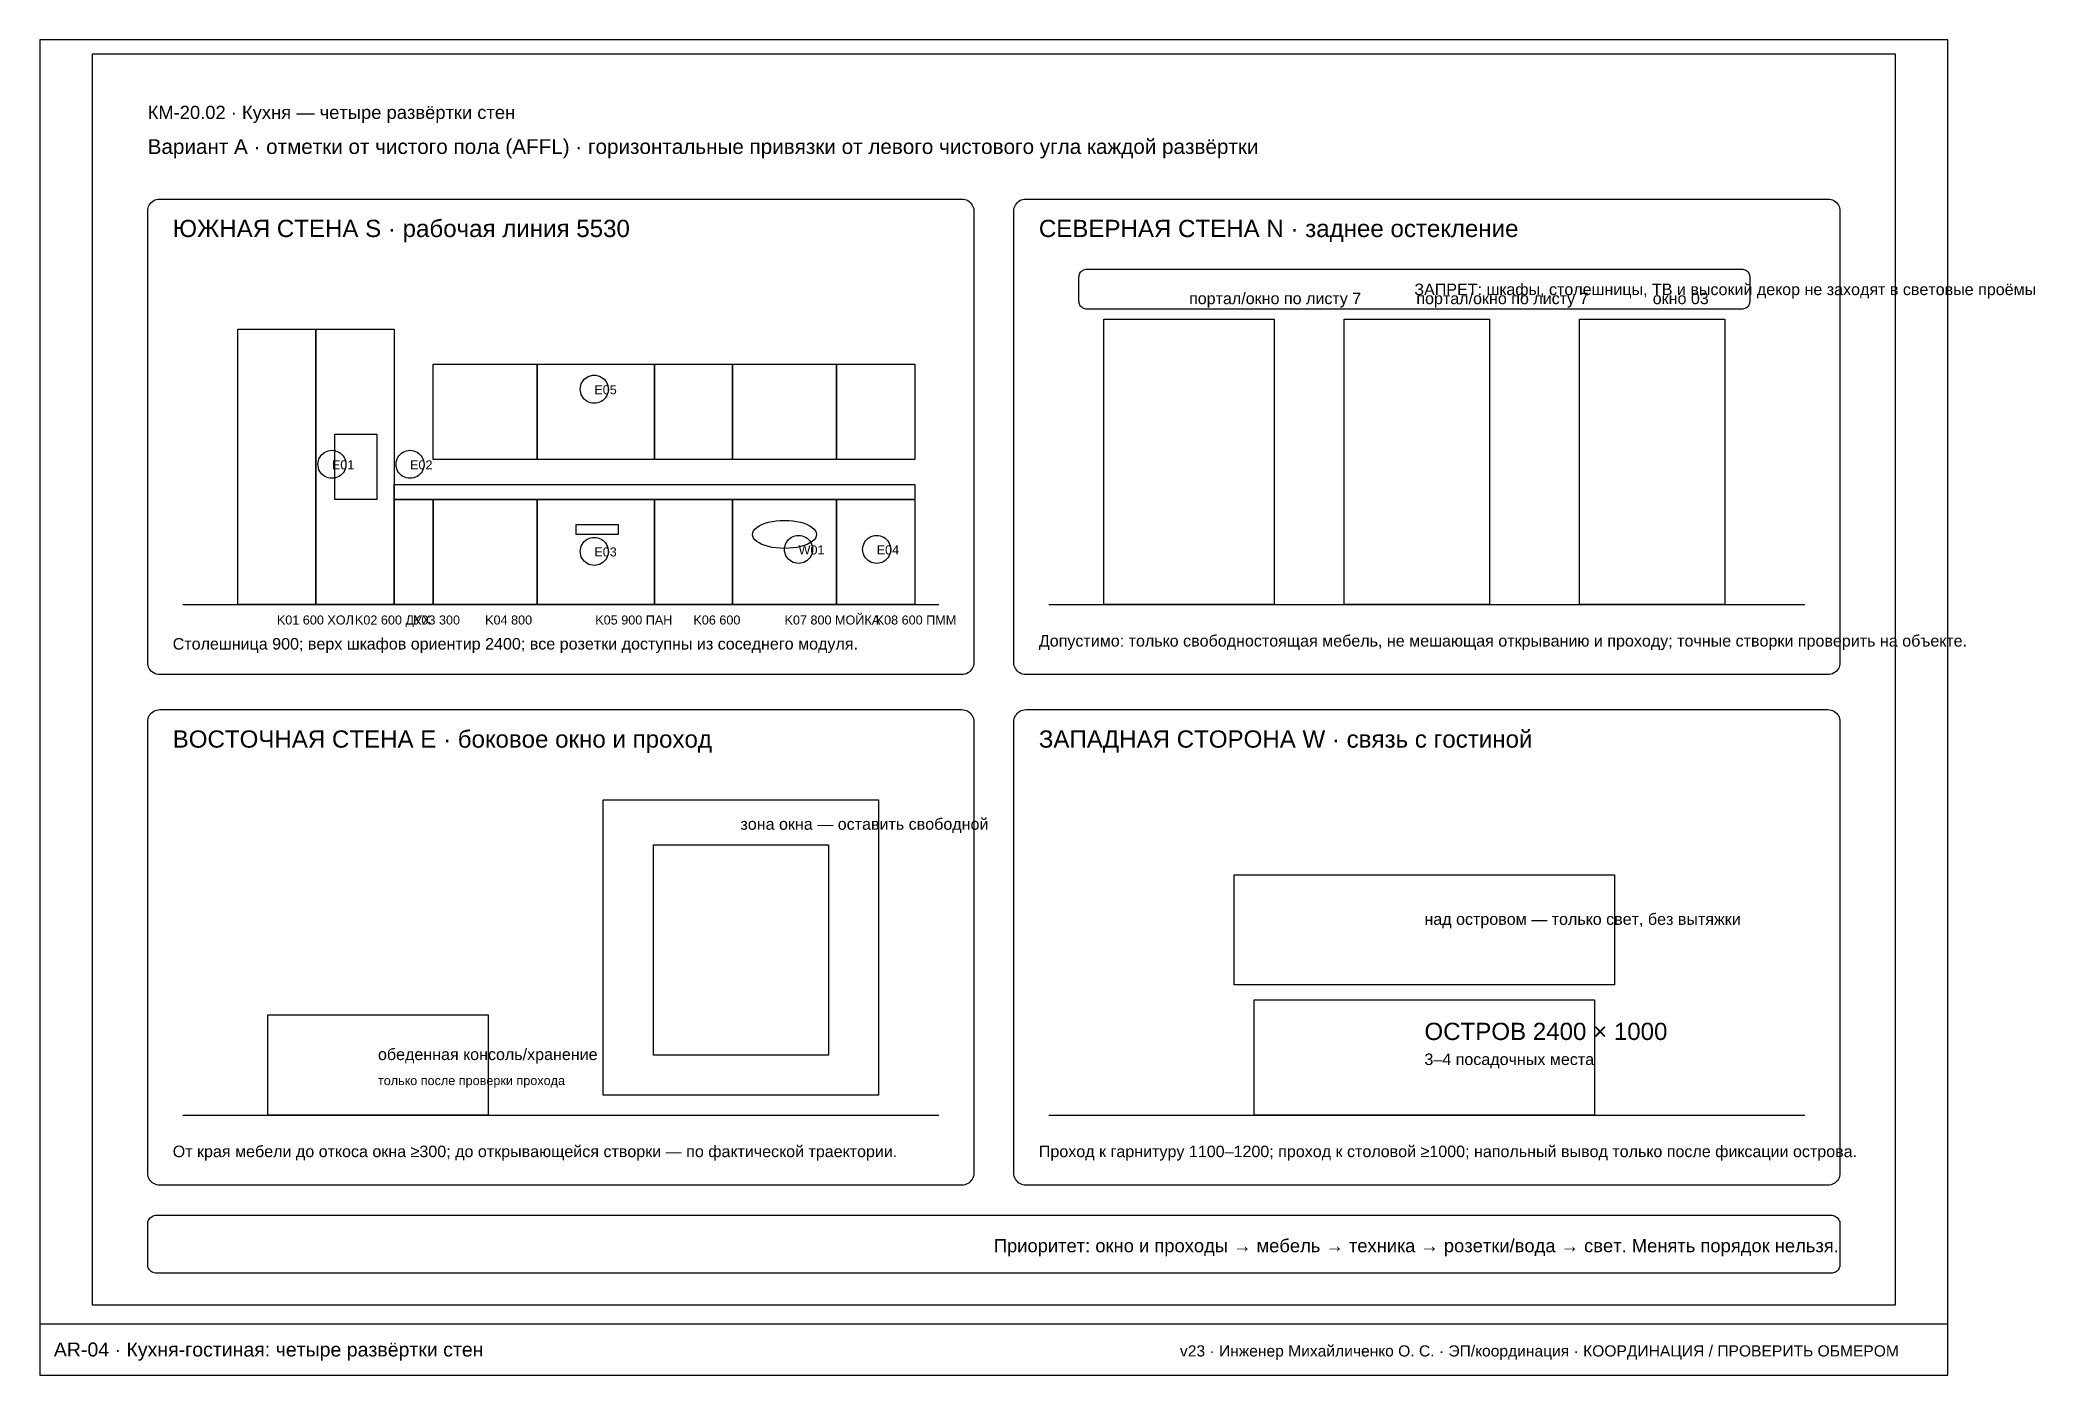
# Paper-space layout 'AR-04' of a CAD drawing. Header units: millimetres. Extents: x 5 to 434, y 5 to 292.
import ezdxf

# ---------------------------------------------------------------- set-up
doc = ezdxf.new("R2010")
doc.units = ezdxf.units.MM
doc.linetypes.add('DASHED', pattern=[1.524, 1.27, -0.254])
for name, color, linetype in [('A-DIMS', 1, 'Continuous'), ('A-FRAME', 7, 'Continuous'), ('A-OBJECT', 8, 'Continuous'), ('A-TEXT', 7, 'Continuous'), ('A-WALL', 7, 'Continuous'), ('EOM-POWER', 2, 'DASHED'), ('VK-WATER', 5, 'Continuous')]:
    doc.layers.add(name, color=color, linetype=linetype)
doc.styles.add('ARIAL', font='arial.ttf')

psp = doc.layouts.new('AR-04')

# ---------------------------------------------------------------- linework, layer by layer
at = {"layer": 'A-FRAME'}
psp.add_line((5, 16), (415, 16), dxfattribs=at)
psp.add_lwpolyline([(5, 5), (415, 5), (415, 292), (5, 292)], close=True, dxfattribs=at)
at = {"layer": 'A-OBJECT'}
for points in [[(16.32, 289), (403.68, 289), (403.68, 20), (16.32, 20), (16.32, 289)], [(30.74, 257.8), (203.11, 257.8), (203.45, 257.77), (203.78, 257.71), (204.1, 257.6), (204.4, 257.45), (204.69, 257.26), (204.94, 257.04), (205.16, 256.79), (205.35, 256.5), (205.5, 256.2), (205.61, 255.88), (205.67, 255.55), (205.7, 255.21), (205.7, 158.16), (205.67, 157.82), (205.61, 157.49), (205.5, 157.17), (205.35, 156.87), (205.16, 156.59), (204.94, 156.33), (204.69, 156.11), (204.4, 155.92), (204.1, 155.77), (203.78, 155.66), (203.45, 155.6), (203.11, 155.58), (30.74, 155.58), (30.4, 155.6), (30.07, 155.66), (29.75, 155.77), (29.45, 155.92), (29.17, 156.11), (28.91, 156.33), (28.69, 156.59), (28.5, 156.87), (28.35, 157.17), (28.24, 157.49), (28.18, 157.82), (28.16, 158.16), (28.16, 255.21), (28.18, 255.55), (28.24, 255.88), (28.35, 256.2), (28.5, 256.5), (28.69, 256.79), (28.91, 257.04), (29.17, 257.26), (29.45, 257.45), (29.75, 257.6), (30.07, 257.71), (30.4, 257.77), (30.74, 257.8), (30.74, 257.8)], [(216.89, 257.8), (389.26, 257.8), (389.6, 257.77), (389.93, 257.71), (390.25, 257.6), (390.55, 257.45), (390.83, 257.26), (391.09, 257.04), (391.31, 256.79), (391.5, 256.5), (391.65, 256.2), (391.76, 255.88), (391.82, 255.55), (391.84, 255.21), (391.84, 158.16), (391.82, 157.82), (391.76, 157.49), (391.65, 157.17), (391.5, 156.87), (391.31, 156.59), (391.09, 156.33), (390.83, 156.11), (390.55, 155.92), (390.25, 155.77), (389.93, 155.66), (389.6, 155.6), (389.26, 155.58), (216.89, 155.58), (216.55, 155.6), (216.22, 155.66), (215.9, 155.77), (215.6, 155.92), (215.31, 156.11), (215.06, 156.33), (214.84, 156.59), (214.65, 156.87), (214.5, 157.17), (214.39, 157.49), (214.33, 157.82), (214.3, 158.16), (214.3, 255.21), (214.33, 255.55), (214.39, 255.88), (214.5, 256.2), (214.65, 256.5), (214.84, 256.79), (215.06, 257.04), (215.31, 257.26), (215.6, 257.45), (215.9, 257.6), (216.22, 257.71), (216.55, 257.77), (216.89, 257.8), (216.89, 257.8)], [(230.01, 242.73), (370.75, 242.73), (370.98, 242.72), (371.2, 242.67), (371.41, 242.6), (371.62, 242.5), (371.8, 242.38), (371.97, 242.23), (372.12, 242.06), (372.25, 241.87), (372.34, 241.67), (372.42, 241.46), (372.46, 241.24), (372.48, 241.01), (372.48, 235.85), (372.46, 235.62), (372.42, 235.4), (372.34, 235.19), (372.25, 234.98), (372.12, 234.8), (371.97, 234.63), (371.8, 234.48), (371.62, 234.35), (371.41, 234.26), (371.2, 234.18), (370.98, 234.14), (370.75, 234.12), (230.01, 234.12), (229.79, 234.14), (229.57, 234.18), (229.35, 234.26), (229.15, 234.35), (228.97, 234.48), (228.8, 234.63), (228.65, 234.8), (228.52, 234.98), (228.42, 235.19), (228.35, 235.4), (228.31, 235.62), (228.29, 235.85), (228.29, 241.01), (228.31, 241.24), (228.35, 241.46), (228.42, 241.67), (228.52, 241.87), (228.65, 242.06), (228.8, 242.23), (228.97, 242.38), (229.15, 242.5), (229.35, 242.6), (229.57, 242.67), (229.79, 242.72), (230.01, 242.73), (230.01, 242.73)], [(233.67, 231.97), (270.26, 231.97), (270.26, 170.64), (233.67, 170.64), (233.67, 231.97)], [(285.32, 231.97), (316.52, 231.97), (316.52, 170.64), (285.32, 170.64), (285.32, 231.97)], [(335.89, 231.97), (367.1, 231.97), (367.1, 170.64), (335.89, 170.64), (335.89, 231.97)], [(47.52, 229.82), (64.31, 229.82), (64.31, 170.64), (47.52, 170.64), (47.52, 229.82)], [(64.31, 229.82), (81.1, 229.82), (81.1, 170.64), (64.31, 170.64), (64.31, 229.82)], [(89.49, 222.29), (111.87, 222.29), (111.87, 201.84), (89.49, 201.84), (89.49, 222.29)], [(111.87, 222.29), (137.05, 222.29), (137.05, 201.84), (111.87, 201.84), (111.87, 222.29)], [(137.05, 222.29), (153.83, 222.29), (153.83, 201.84), (137.05, 201.84), (137.05, 222.29)], [(153.83, 222.29), (176.21, 222.29), (176.21, 201.84), (153.83, 201.84), (153.83, 222.29)], [(176.21, 222.29), (193, 222.29), (193, 201.84), (176.21, 201.84), (176.21, 222.29)], [(68.4, 207.22), (77.44, 207.22), (77.44, 193.24), (68.4, 193.24), (68.4, 207.22)], [(81.1, 196.46), (193, 196.46), (193, 193.24), (81.1, 193.24), (81.1, 196.46)], [(81.1, 193.24), (89.49, 193.24), (89.49, 170.64), (81.1, 170.64), (81.1, 193.24)], [(89.49, 193.24), (111.87, 193.24), (111.87, 170.64), (89.49, 170.64), (89.49, 193.24)], [(111.87, 193.24), (137.05, 193.24), (137.05, 170.64), (111.87, 170.64), (111.87, 193.24)], [(137.05, 193.24), (153.83, 193.24), (153.83, 170.64), (137.05, 170.64), (137.05, 193.24)], [(153.83, 193.24), (176.21, 193.24), (176.21, 170.64), (153.83, 170.64), (153.83, 193.24)], [(176.21, 193.24), (193, 193.24), (193, 170.64), (176.21, 170.64), (176.21, 193.24)], [(171.91, 185.7), (171.85, 185.31), (171.67, 184.92), (171.39, 184.55), (170.99, 184.2), (170.49, 183.87), (169.89, 183.57), (169.22, 183.31), (168.47, 183.09), (167.66, 182.92), (166.81, 182.79), (165.92, 182.72), (165.02, 182.69), (164.12, 182.72), (163.24, 182.79), (162.39, 182.92), (161.58, 183.09), (160.83, 183.31), (160.15, 183.57), (159.56, 183.87), (159.06, 184.2), (158.66, 184.55), (158.37, 184.92), (158.2, 185.31), (158.14, 185.7), (158.2, 186.1), (158.37, 186.48), (158.66, 186.86), (159.06, 187.21), (159.56, 187.54), (160.15, 187.83), (160.83, 188.09), (161.58, 188.31), (162.39, 188.49), (163.24, 188.61), (164.12, 188.69), (165.02, 188.72), (165.92, 188.69), (166.81, 188.61), (167.66, 188.49), (168.47, 188.31), (169.22, 188.09), (169.89, 187.83), (170.49, 187.54), (170.99, 187.21), (171.39, 186.86), (171.67, 186.48), (171.85, 186.1), (171.91, 185.7), (171.91, 185.7)], [(120.26, 187.86), (129.3, 187.86), (129.3, 185.7), (120.26, 185.7), (120.26, 187.86)], [(30.74, 148.04), (203.11, 148.04), (203.45, 148.02), (203.78, 147.96), (204.1, 147.85), (204.4, 147.7), (204.69, 147.51), (204.94, 147.29), (205.16, 147.03), (205.35, 146.75), (205.5, 146.45), (205.61, 146.13), (205.67, 145.8), (205.7, 145.46), (205.7, 48.41), (205.67, 48.07), (205.61, 47.74), (205.5, 47.42), (205.35, 47.12), (205.16, 46.83), (204.94, 46.58), (204.69, 46.36), (204.4, 46.17), (204.1, 46.02), (203.78, 45.91), (203.45, 45.85), (203.11, 45.82), (30.74, 45.82), (30.4, 45.85), (30.07, 45.91), (29.75, 46.02), (29.45, 46.17), (29.17, 46.36), (28.91, 46.58), (28.69, 46.83), (28.5, 47.12), (28.35, 47.42), (28.24, 47.74), (28.18, 48.07), (28.16, 48.41), (28.16, 145.46), (28.18, 145.8), (28.24, 146.13), (28.35, 146.45), (28.5, 146.75), (28.69, 147.03), (28.91, 147.29), (29.17, 147.51), (29.45, 147.7), (29.75, 147.85), (30.07, 147.96), (30.4, 148.02), (30.74, 148.04), (30.74, 148.04)], [(216.89, 148.04), (389.26, 148.04), (389.6, 148.02), (389.93, 147.96), (390.25, 147.85), (390.55, 147.7), (390.83, 147.51), (391.09, 147.29), (391.31, 147.03), (391.5, 146.75), (391.65, 146.45), (391.76, 146.13), (391.82, 145.8), (391.84, 145.46), (391.84, 48.41), (391.82, 48.07), (391.76, 47.74), (391.65, 47.42), (391.5, 47.12), (391.31, 46.83), (391.09, 46.58), (390.83, 46.36), (390.55, 46.17), (390.25, 46.02), (389.93, 45.91), (389.6, 45.85), (389.26, 45.82), (216.89, 45.82), (216.55, 45.85), (216.22, 45.91), (215.9, 46.02), (215.6, 46.17), (215.31, 46.36), (215.06, 46.58), (214.84, 46.83), (214.65, 47.12), (214.5, 47.42), (214.39, 47.74), (214.33, 48.07), (214.3, 48.41), (214.3, 145.46), (214.33, 145.8), (214.39, 146.13), (214.5, 146.45), (214.65, 146.75), (214.84, 147.03), (215.06, 147.29), (215.31, 147.51), (215.6, 147.7), (215.9, 147.85), (216.22, 147.96), (216.55, 148.02), (216.89, 148.04), (216.89, 148.04)], [(136.83, 118.99), (174.49, 118.99), (174.49, 73.8), (136.83, 73.8), (136.83, 118.99)], [(53.98, 82.41), (101.32, 82.41), (101.32, 60.89), (53.98, 60.89), (53.98, 82.41)], [(265.95, 85.64), (339.12, 85.64), (339.12, 60.89), (265.95, 60.89), (265.95, 85.64)], [(30.09, 39.37), (389.91, 39.37), (390.16, 39.35), (390.41, 39.3), (390.65, 39.22), (390.88, 39.11), (391.09, 38.97), (391.28, 38.8), (391.44, 38.61), (391.58, 38.4), (391.7, 38.17), (391.78, 37.93), (391.83, 37.68), (391.84, 37.43), (391.84, 28.82), (391.83, 28.57), (391.78, 28.32), (391.7, 28.08), (391.58, 27.85), (391.44, 27.64), (391.28, 27.45), (391.09, 27.29), (390.88, 27.15), (390.65, 27.03), (390.41, 26.95), (390.16, 26.9), (389.91, 26.89), (30.09, 26.89), (29.84, 26.9), (29.59, 26.95), (29.35, 27.03), (29.12, 27.15), (28.91, 27.29), (28.72, 27.45), (28.56, 27.64), (28.42, 27.85), (28.3, 28.08), (28.22, 28.32), (28.17, 28.57), (28.16, 28.82), (28.16, 37.43), (28.17, 37.68), (28.22, 37.93), (28.3, 38.17), (28.42, 38.4), (28.56, 38.61), (28.72, 38.8), (28.91, 38.97), (29.12, 39.11), (29.35, 39.22), (29.59, 39.3), (29.84, 39.35), (30.09, 39.37), (30.09, 39.37)]]:
    psp.add_lwpolyline(points, close=True, dxfattribs=at)
for points in [[(35.69, 170.64), (198.16, 170.64)], [(221.84, 170.64), (384.31, 170.64)], [(35.69, 60.89), (198.16, 60.89)], [(221.84, 60.89), (384.31, 60.89)]]:
    psp.add_lwpolyline(points, dxfattribs=at)
at = {"layer": 'A-WALL'}
for points in [[(126.07, 128.68), (185.25, 128.68), (185.25, 65.19), (126.07, 65.19), (126.07, 128.68)], [(261.65, 112.54), (343.42, 112.54), (343.42, 88.86), (261.65, 88.86), (261.65, 112.54)]]:
    psp.add_lwpolyline(points, close=True, dxfattribs=at)
at = {"layer": 'EOM-POWER'}
for points in [[(127.15, 216.91), (127.12, 216.51), (127.05, 216.13), (126.92, 215.76), (126.74, 215.4), (126.53, 215.07), (126.27, 214.78), (125.97, 214.52), (125.64, 214.3), (125.29, 214.12), (124.91, 214), (124.53, 213.92), (124.14, 213.9), (123.74, 213.92), (123.36, 214), (122.98, 214.12), (122.63, 214.3), (122.3, 214.52), (122, 214.78), (121.74, 215.07), (121.53, 215.4), (121.35, 215.76), (121.23, 216.13), (121.15, 216.51), (121.12, 216.91), (121.15, 217.3), (121.23, 217.69), (121.35, 218.06), (121.53, 218.41), (121.74, 218.74), (122, 219.04), (122.3, 219.3), (122.63, 219.52), (122.98, 219.69), (123.36, 219.82), (123.74, 219.9), (124.14, 219.92), (124.53, 219.9), (124.91, 219.82), (125.29, 219.69), (125.64, 219.52), (125.97, 219.3), (126.27, 219.04), (126.53, 218.74), (126.74, 218.41), (126.92, 218.06), (127.05, 217.69), (127.12, 217.3), (127.15, 216.91), (127.15, 216.91)], [(70.77, 200.77), (70.74, 200.37), (70.66, 199.99), (70.54, 199.62), (70.36, 199.26), (70.14, 198.93), (69.88, 198.64), (69.59, 198.38), (69.26, 198.16), (68.91, 197.98), (68.53, 197.86), (68.15, 197.78), (67.75, 197.76), (67.36, 197.78), (66.97, 197.86), (66.6, 197.98), (66.25, 198.16), (65.92, 198.38), (65.62, 198.64), (65.36, 198.93), (65.14, 199.26), (64.97, 199.62), (64.84, 199.99), (64.77, 200.37), (64.74, 200.77), (64.77, 201.16), (64.84, 201.55), (64.97, 201.92), (65.14, 202.27), (65.36, 202.6), (65.62, 202.9), (65.92, 203.16), (66.25, 203.38), (66.6, 203.55), (66.97, 203.68), (67.36, 203.76), (67.75, 203.78), (68.15, 203.76), (68.53, 203.68), (68.91, 203.55), (69.26, 203.38), (69.59, 203.16), (69.88, 202.9), (70.14, 202.6), (70.36, 202.27), (70.54, 201.92), (70.66, 201.55), (70.74, 201.16), (70.77, 200.77), (70.77, 200.77)], [(87.55, 200.77), (87.53, 200.37), (87.45, 199.99), (87.32, 199.62), (87.15, 199.26), (86.93, 198.93), (86.67, 198.64), (86.37, 198.38), (86.04, 198.16), (85.69, 197.98), (85.32, 197.86), (84.93, 197.78), (84.54, 197.76), (84.15, 197.78), (83.76, 197.86), (83.39, 197.98), (83.03, 198.16), (82.7, 198.38), (82.41, 198.64), (82.15, 198.93), (81.93, 199.26), (81.75, 199.62), (81.63, 199.99), (81.55, 200.37), (81.53, 200.77), (81.55, 201.16), (81.63, 201.55), (81.75, 201.92), (81.93, 202.27), (82.15, 202.6), (82.41, 202.9), (82.7, 203.16), (83.03, 203.38), (83.39, 203.55), (83.76, 203.68), (84.15, 203.76), (84.54, 203.78), (84.93, 203.76), (85.32, 203.68), (85.69, 203.55), (86.04, 203.38), (86.37, 203.16), (86.67, 202.9), (86.93, 202.6), (87.15, 202.27), (87.32, 201.92), (87.45, 201.55), (87.53, 201.16), (87.55, 200.77), (87.55, 200.77)], [(127.15, 182.05), (127.12, 181.65), (127.05, 181.27), (126.92, 180.89), (126.74, 180.54), (126.53, 180.21), (126.27, 179.92), (125.97, 179.66), (125.64, 179.44), (125.29, 179.26), (124.91, 179.14), (124.53, 179.06), (124.14, 179.03), (123.74, 179.06), (123.36, 179.14), (122.98, 179.26), (122.63, 179.44), (122.3, 179.66), (122, 179.92), (121.74, 180.21), (121.53, 180.54), (121.35, 180.89), (121.23, 181.27), (121.15, 181.65), (121.12, 182.05), (121.15, 182.44), (121.23, 182.83), (121.35, 183.2), (121.53, 183.55), (121.74, 183.88), (122, 184.18), (122.3, 184.44), (122.63, 184.65), (122.98, 184.83), (123.36, 184.96), (123.74, 185.03), (124.14, 185.06), (124.53, 185.03), (124.91, 184.96), (125.29, 184.83), (125.64, 184.65), (125.97, 184.44), (126.27, 184.18), (126.53, 183.88), (126.74, 183.55), (126.92, 183.2), (127.05, 182.83), (127.12, 182.44), (127.15, 182.05), (127.15, 182.05)], [(187.83, 182.48), (187.81, 182.08), (187.73, 181.7), (187.61, 181.32), (187.43, 180.97), (187.21, 180.64), (186.95, 180.35), (186.66, 180.09), (186.33, 179.87), (185.97, 179.69), (185.6, 179.57), (185.21, 179.49), (184.82, 179.46), (184.43, 179.49), (184.04, 179.57), (183.67, 179.69), (183.32, 179.87), (182.99, 180.09), (182.69, 180.35), (182.43, 180.64), (182.21, 180.97), (182.04, 181.32), (181.91, 181.7), (181.83, 182.08), (181.81, 182.48), (181.83, 182.87), (181.91, 183.26), (182.04, 183.63), (182.21, 183.98), (182.43, 184.31), (182.69, 184.61), (182.99, 184.87), (183.32, 185.09), (183.67, 185.26), (184.04, 185.39), (184.43, 185.46), (184.82, 185.49), (185.21, 185.46), (185.6, 185.39), (185.97, 185.26), (186.33, 185.09), (186.66, 184.87), (186.95, 184.61), (187.21, 184.31), (187.43, 183.98), (187.61, 183.63), (187.73, 183.26), (187.81, 182.87), (187.83, 182.48), (187.83, 182.48)]]:
    psp.add_lwpolyline(points, close=True, dxfattribs=at)
at = {"layer": 'VK-WATER'}
psp.add_lwpolyline([(171.05, 182.48), (171.02, 182.08), (170.95, 181.7), (170.82, 181.32), (170.65, 180.97), (170.43, 180.64), (170.17, 180.35), (169.87, 180.09), (169.54, 179.87), (169.19, 179.69), (168.82, 179.57), (168.43, 179.49), (168.04, 179.46), (167.64, 179.49), (167.26, 179.57), (166.88, 179.69), (166.53, 179.87), (166.2, 180.09), (165.91, 180.35), (165.65, 180.64), (165.43, 180.97), (165.25, 181.32), (165.13, 181.7), (165.05, 182.08), (165.02, 182.48), (165.05, 182.87), (165.13, 183.26), (165.25, 183.63), (165.43, 183.98), (165.65, 184.31), (165.91, 184.61), (166.2, 184.87), (166.53, 185.09), (166.88, 185.26), (167.26, 185.39), (167.64, 185.46), (168.04, 185.49), (168.43, 185.46), (168.82, 185.39), (169.19, 185.26), (169.54, 185.09), (169.87, 184.87), (170.17, 184.61), (170.43, 184.31), (170.65, 183.98), (170.82, 183.63), (170.95, 183.26), (171.02, 182.87), (171.05, 182.48), (171.05, 182.48)], close=True, dxfattribs=at)

# ---------------------------------------------------------------- texts
at = {"layer": 'A-DIMS', "style": 'ARIAL'}
psp.add_text('v23 · Инженер Михайличенко О. С. · ЭП/координация · КООРДИНАЦИЯ / ПРОВЕРИТЬ ОБМЕРОМ', height=2.4, dxfattribs=at).set_placement((250, 9))
at = {"layer": 'A-TEXT', "style": 'ARIAL'}
for s, height, p in [('КМ-20.02 · Кухня — четыре развёртки стен', 2.8234, (28.16, 275.01)), ('Вариант A · отметки от чистого пола (AFFL) · горизонтальные привязки от левого чистового угла каждой развёртки', 3.17635, (28.16, 267.48)), ('ЮЖНАЯ СТЕНА S · рабочая линия 5530', 3.7057, (33.54, 249.62)), ('СЕВЕРНАЯ СТЕНА N · заднее остекление', 3.7057, (219.68, 249.62)), ('портал/окно по листу 7', 2.4705, (251.96, 235.2)), ('ЗАПРЕТ: шкафы, столешницы, ТВ и высокий декор не заходят в световые проёмы', 2.4705, (300.38, 237.14)), ('портал/окно по листу 7', 2.4705, (300.81, 235.2)), ('окно 03', 2.47, (351.6, 235.2)), ('E05', 1.941, (124.14, 215.83)), ('E01', 1.941, (67.75, 199.69)), ('E02', 1.941, (84.54, 199.69)), ('E03', 1.941, (124.14, 180.97)), ('W01', 1.941, (168.04, 181.4)), ('E04', 1.941, (184.82, 181.4)), ('K01 600 ХОЛ', 1.9411, (55.92, 166.34)), ('K02 600 ДУХ', 1.9411, (72.7, 166.34)), ('K03 300', 1.941, (85.18, 166.34)), ('K04 800', 1.941, (100.68, 166.34)), ('K05 900 ПАН', 1.9411, (124.35, 166.34)), ('K06 600', 1.941, (145.44, 166.34)), ('K07 800 МОЙКА', 1.9411, (165.02, 166.34)), ('K08 600 ПММ', 1.9411, (184.61, 166.34)), ('Столешница 900; верх шкафов ориентир 2400; все розетки доступны из соседнего модуля.', 2.4705, (33.54, 160.96)), ('Допустимо: только свободностоящая мебель, не мешающая открыванию и проходу; точные створки проверить на объекте.', 2.4705, (219.68, 161.6)), ('ВОСТОЧНАЯ СТЕНА E · боковое окно и проход', 3.7057, (33.54, 139.87)), ('ЗАПАДНАЯ СТОРОНА W · связь с гостиной', 3.7057, (219.68, 139.87)), ('зона окна — оставить свободной', 2.4705, (155.55, 122.22)), ('над островом — только свет, без вытяжки', 2.4705, (302.54, 101.78)), ('ОСТРОВ 2400 × 1000', 3.7057, (302.54, 77.03)), ('обеденная консоль/хранение', 2.4705, (77.65, 72.72)), ('3–4 посадочных места', 2.4705, (302.54, 71.65)), ('только после проверки прохода', 1.9411, (77.65, 67.34)), ('От края мебели до откоса окна ≥300; до открывающейся створки — по фактической траектории.', 2.4705, (33.54, 51.85)), ('Проход к гарнитуру 1100–1200; проход к столовой ≥1000; напольный вывод только после фиксации острова.', 2.4705, (219.68, 51.85)), ('Приоритет: окно и проходы → мебель → техника → розетки/вода → свет. Менять порядок нельзя.', 2.8234, (210, 31.41)), ('AR-04 · Кухня-гостиная: четыре развёртки стен', 3, (8, 9))]:
    psp.add_text(s, height=height, dxfattribs=at).set_placement(p)

doc.saveas('drawing.dxf')
